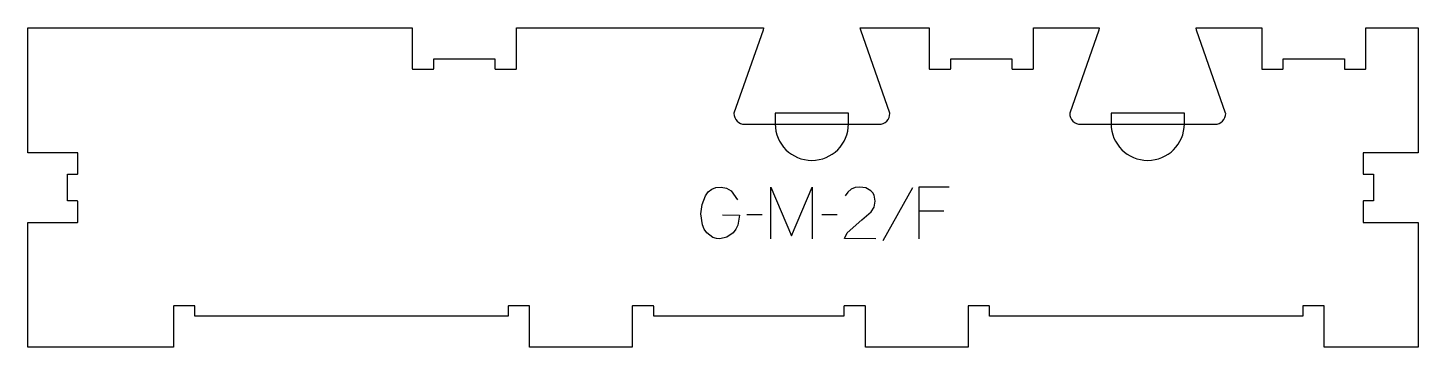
# Model space of a CAD drawing. Header units: millimetres. Extents: x -388 to 418, y -93 to 93.
import ezdxf

# ---------------------------------------------------------------- set-up
doc = ezdxf.new("R2010")
doc.units = ezdxf.units.MM
for name, color, linetype, true_color in [('1_ANYTOOL_1MMDEEP_LABELS_S', 2, 'Continuous', 0xffff00), ('4_ANYTOOL_CUTTHROUGH_OUTSI', 5, 'Continuous', 0x0000ff), ('5_ANYTOOL_HALF_MILL_9MM_IN', 3, 'Continuous', 0x00ff00)]:
    doc.layers.add(name, color=color, linetype=linetype, true_color=true_color)

msp = doc.modelspace()

# ---------------------------------------------------------------- linework, layer by layer
at = {"layer": '1_ANYTOOL_1MMDEEP_LABELS_S'}
for p, q in [((124.97, -0.47), (107.79, -31.24)), ((37.67, -16.11), (28.89, -16.2)), ((81.17, -16.11), (72.39, -16.2)), ((143.06, -13.97), (128.57, -13.97))]:
    msp.add_line(p, q, dxfattribs=at)
for points in [[(14.79, -16.2), (24.56, -16.24), (23.54, -22.17), (22.4, -24.53), (20.83, -26.49), (17.15, -29.13), (13.16, -30.04), (11.12, -29.84), (9.18, -29.19), (5.57, -26.53), (4.07, -24.51), (3, -22), (2.14, -15.51), (2.81, -10.18), (4.8, -5.06), (6.38, -2.84), (8.41, -1.26), (10.9, -0.32), (13.84, 0), (17.1, -0.57), (19.67, -2.27), (23.36, -7.41)], [(42.81, -30), (42.81, 0), (54.81, -28.37), (66.81, -0.13), (66.81, -30)], [(103.76, -29.96), (85.46, -29.91), (87.02, -26.54), (95.49, -19.07), (100.93, -14.36), (102.7, -11.58), (103.29, -8.23), (102.65, -4.68), (101.86, -3.27), (100.76, -2.1), (97.9, -0.53), (94.37, 0), (91.62, -0.32), (89.29, -1.28), (87.38, -2.87), (85.89, -5.1)], [(146.23, 0), (128.57, 0), (128.57, -30)]]:
    msp.add_lwpolyline(points, dxfattribs=at)
at = {"layer": '4_ANYTOOL_CUTTHROUGH_OUTSI'}
msp.add_lwpolyline([(306.69, 42.84), (289.79, 91.12), (289.56, 92.5), (327.59, 92.5), (327.59, 68.75, 0.414214), (327.84, 68.5), (339.84, 68.5, 0.414214), (340.09, 68.75), (340.09, 74.5), (375.59, 74.5), (375.59, 68.75, 0.414214), (375.84, 68.5), (387.84, 68.5, 0.414214), (388.09, 68.75), (388.09, 92.5), (418.42, 92.5), (418.42, 19.95), (386.67, 19.95, 0.414366), (386.42, 19.7), (386.42, 7.7, 0.414061), (386.67, 7.45), (392.42, 7.45), (392.42, -8.05), (386.67, -8.05, 0.414061), (386.42, -8.3), (386.42, -20.3, 0.414366), (386.67, -20.55), (418.42, -20.55), (418.42, -93), (363.92, -93), (363.92, -69.25, 0.414214), (363.67, -69), (351.67, -69, 0.414214), (351.42, -69.25), (351.42, -75), (169.69, -75), (169.69, -69.25, 0.414214), (169.44, -69), (157.44, -69, 0.414214), (157.19, -69.25), (157.19, -93), (97.69, -93), (97.69, -69.25, 0.414214), (97.44, -69), (85.44, -69, 0.414214), (85.19, -69.25), (85.19, -75), (-25.22, -75), (-25.22, -69.25, 0.414214), (-25.47, -69), (-37.47, -69, 0.414214), (-37.72, -69.25), (-37.72, -93), (-97.22, -93), (-97.22, -69.25, 0.414214), (-97.47, -69), (-109.47, -69, 0.414214), (-109.72, -69.25), (-109.72, -75), (-291.45, -75), (-291.45, -69.25, 0.414214), (-291.7, -69), (-303.7, -69, 0.414214), (-303.95, -69.25), (-303.95, -93), (-388.45, -93), (-388.45, -20.55), (-359.7, -20.55, 0.414366), (-359.45, -20.3), (-359.45, -8.3, 0.414061), (-359.7, -8.05), (-365.45, -8.05), (-365.45, 7.45), (-359.7, 7.45, 0.414061), (-359.45, 7.7), (-359.45, 19.7, 0.414366), (-359.7, 19.95), (-388.45, 19.95), (-388.45, 92.5), (-165.36, 92.5), (-165.36, 68.75, 0.414214), (-165.11, 68.5), (-153.11, 68.5, 0.414214), (-152.86, 68.75), (-152.86, 74.5), (-117.36, 74.5), (-117.36, 68.75, 0.414214), (-117.11, 68.5), (-105.11, 68.5, 0.414214), (-104.86, 68.75), (-104.86, 92.5), (38.45, 92.5), (38.21, 91.11), (21.32, 42.84), (21.3, 42.75, 0.414214), (27.55, 36.5), (105.55, 36.5, 0.414214), (111.8, 42.75), (111.79, 42.84), (94.89, 91.12), (94.66, 92.5), (134.64, 92.5), (134.64, 68.75, 0.414214), (134.89, 68.5), (146.89, 68.5, 0.414214), (147.14, 68.75), (147.14, 74.5), (182.64, 74.5), (182.64, 68.75, 0.414214), (182.89, 68.5), (194.89, 68.5, 0.414214), (195.14, 68.75), (195.14, 92.5), (233.35, 92.5), (233.12, 91.11), (216.22, 42.84), (216.21, 42.75, 0.414214), (222.46, 36.5), (300.46, 36.5, 0.414214), (306.71, 42.75)], format="xyb", close=True, dxfattribs=at)
at = {"layer": '5_ANYTOOL_HALF_MILL_9MM_IN'}
for points in [[(45.3, 36.75, 1), (87.8, 36.75), (87.8, 43), (45.3, 43)], [(240.21, 36.75, 1), (282.71, 36.75), (282.71, 43), (240.21, 43)]]:
    msp.add_lwpolyline(points, format="xyb", close=True, dxfattribs=at)

doc.saveas('drawing.dxf')
